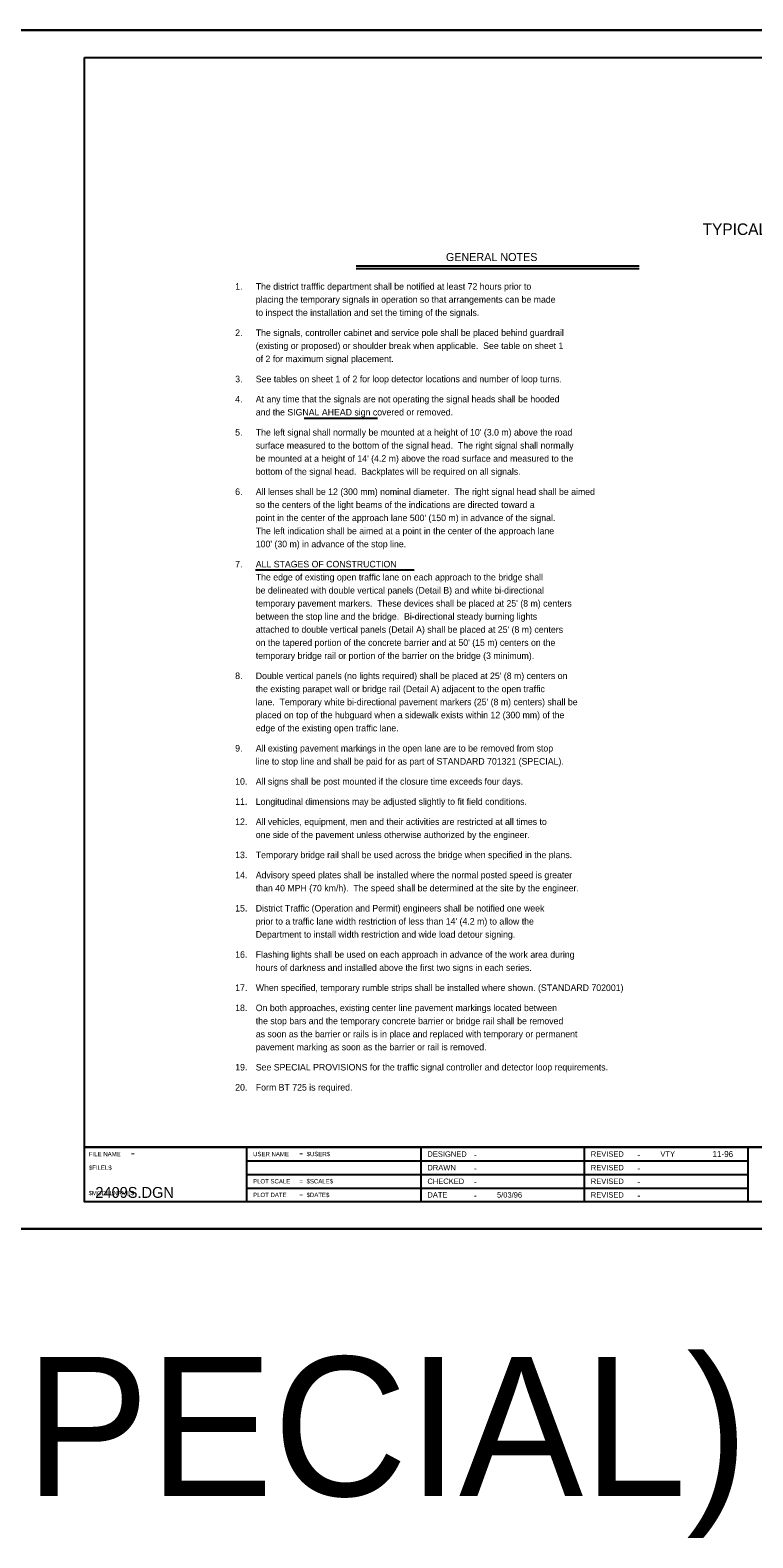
# Model space of a CAD drawing. Extents: x 52832 to 54215, y 64481 to 66497.
# Drawn here: x 53535 to 53800, y 65944 to 66497 of the extents above; entities that cross this region are included whole.
import ezdxf

# ---------------------------------------------------------------- set-up
doc = ezdxf.new("R2010")
doc.units = 0
for name, color, linetype in [('Level 48', 7, 'Continuous'), ('Sheets_50 Reference Boundary', 7, 'Continuous'), ('Sheets_General Details', 7, 'Continuous'), ('Sheets_Printer Plotting Border', 7, 'Continuous')]:
    doc.layers.add(name, color=color, linetype=linetype)

msp = doc.modelspace()

# ---------------------------------------------------------------- linework, layer by layer
at = {"layer": 'Level 48'}
msp.add_lwpolyline([(53515.06, 66497.33), (54195.06, 66497.33), (54195.06, 66057.33), (53515.06, 66057.33)], close=True, dxfattribs=at)
at = {"layer": 'Sheets_50 Reference Boundary'}
msp.add_lwpolyline([(53555.06, 66487.33), (54185.06, 66487.33), (54185.06, 66087.33), (53555.06, 66087.33)], close=True, dxfattribs=at)
at = {"layer": 'Sheets_General Details'}
for p, q in [((54195.06, 66497.33), (53515.06, 66497.33)), ((53654.8, 66410.83), (53758.67, 66410.83)), ((53654.8, 66409.83), (53758.67, 66409.83)), ((53635.69, 66354.93), (53662.6, 66354.93)), ((53617.88, 66299.23), (53676.13, 66299.23)), ((53555.06, 66087.33), (54185.06, 66087.33)), ((53614.55, 66087.33), (53614.55, 66067.33)), ((53678.55, 66087.33), (53678.55, 66067.33)), ((53738.55, 66087.33), (53738.55, 66067.33)), ((53798.55, 66087.33), (53798.55, 66067.33)), ((53614.55, 66082.33), (53798.55, 66082.33)), ((53614.55, 66077.33), (53798.55, 66077.33)), ((53614.55, 66072.33), (53798.55, 66072.33)), ((54195.06, 66057.33), (53515.06, 66057.33))]:
    msp.add_line(p, q, dxfattribs=at)
msp.add_lwpolyline([(53555.06, 66487.33), (54185.06, 66487.33), (54185.06, 66067.33), (53555.06, 66067.33)], close=True, dxfattribs=at)
at = {"layer": 'Sheets_Printer Plotting Border'}
msp.add_lwpolyline([(53515.06, 66057.33), (54195.06, 66057.33), (54195.06, 66497.33), (53515.06, 66497.33)], close=True, dxfattribs=at)

# ---------------------------------------------------------------- texts
at = {"layer": 'Sheets_General Details'}
for s, height, p in [('TYPICAL APPLICATION OF TRAFFIC CONTROL DEVICES', 4.2451, (53782.01, 66422.15)), ('GENERAL NOTES', 2.9544, (53687.75, 66412.58)), ('1.', 2.4, (53610.36, 66402.07)), ('The district trafffic department shall be notified at least 72 hours prior to', 2.4004, (53617.92, 66402.07)), ('to inspect the installation and set the timing of the signals.', 2.4004, (53617.92, 66392.47)), ('placing the temporary signals in operation so that arrangements can be made', 2.4004, (53617.92, 66397.27)), ('2.', 2.4, (53610.36, 66385.08)), ('The signals, controller cabinet and service pole shall be placed behind guardrail', 2.4004, (53617.92, 66385.08)), ('(existing or proposed) or shoulder break when applicable.  See table on sheet 1', 2.4004, (53617.92, 66380.28)), ('of 2 for maximum signal placement.', 2.4004, (53617.92, 66375.48)), ('3.', 2.4, (53610.36, 66368.09)), ('See tables on sheet 1 of 2 for loop detector locations and number of loop turns.', 2.4004, (53617.92, 66368.09)), ('4.', 2.4, (53610.36, 66360.71)), ('At any time that the signals are not operating the signal heads shall be hooded', 2.4004, (53617.92, 66360.71)), ('and the SIGNAL AHEAD sign covered or removed.', 2.4004, (53617.92, 66355.91)), ('5.', 2.4, (53610.36, 66348.52)), ("The left signal shall normally be mounted at a height of 10' (3.0 m) above the road", 2.4004, (53617.92, 66348.52)), ('surface measured to the bottom of the signal head.  The right signal shall normally', 2.4004, (53617.92, 66343.72)), ("be mounted at a height of 14' (4.2 m) above the road surface and measured to the", 2.4004, (53617.92, 66338.92)), ('bottom of the signal head.  Backplates will be required on all signals.', 2.4004, (53617.92, 66334.12)), ('6.', 2.4, (53610.36, 66326.73)), ('All lenses shall be 12 (300 mm) nominal diameter.  The right signal head shall be aimed', 2.4004, (53617.92, 66326.73)), ('so the centers of the light beams of the indications are directed toward a', 2.4004, (53617.92, 66321.93)), ("point in the center of the approach lane 500' (150 m) in advance of the signal.", 2.4004, (53617.92, 66317.13)), ('The left indication shall be aimed at a point in the center of the approach lane', 2.4004, (53617.92, 66312.33)), ("100' (30 m) in advance of the stop line.", 2.4004, (53617.92, 66307.53)), ('7.', 2.4, (53610.36, 66300.14)), ('ALL STAGES OF CONSTRUCTION', 2.4004, (53617.92, 66300.14)), ('The edge of existing open traffic lane on each approach to the bridge shall', 2.4004, (53617.92, 66295.34)), ('be delineated with double vertical panels (Detail B) and white bi-directional', 2.4004, (53617.92, 66290.54)), ("temporary pavement markers.  These devices shall be placed at 25' (8 m) centers", 2.4004, (53617.92, 66285.74)), ("attached to double vertical panels (Detail A) shall be placed at 25' (8 m) centers", 2.4004, (53617.92, 66276.14)), ('between the stop line and the bridge.  Bi-directional steady burning lights', 2.4004, (53617.92, 66280.94)), ("on the tapered portion of the concrete barrier and at 50' (15 m) centers on the", 2.4004, (53617.92, 66271.34)), ('temporary bridge rail or portion of the barrier on the bridge (3 minimum).', 2.4004, (53617.92, 66266.54)), ('8.', 2.4, (53610.36, 66259.15)), ('the existing parapet wall or bridge rail (Detail A) adjacent to the open traffic', 2.4004, (53617.92, 66254.35)), ("Double vertical panels (no lights required) shall be placed at 25' (8 m) centers on", 2.4004, (53617.92, 66259.15)), ("lane.  Temporary white bi-directional pavement markers (25' (8 m) centers) shall be", 2.4004, (53617.92, 66249.55)), ('placed on top of the hubguard when a sidewalk exists within 12 (300 mm) of the', 2.4004, (53617.92, 66244.75)), ('edge of the existing open traffic lane.', 2.4004, (53617.92, 66239.95)), ('9.', 2.4, (53610.36, 66232.56)), ('All existing pavement markings in the open lane are to be removed from stop', 2.4004, (53617.92, 66232.56)), ('line to stop line and shall be paid for as part of STANDARD 701321 (SPECIAL).', 2.4004, (53617.92, 66227.76)), ('10.', 2.4, (53610.36, 66220.38)), ('All signs shall be post mounted if the closure time exceeds four days.', 2.4004, (53617.92, 66220.38)), ('11.', 2.4, (53610.36, 66212.99)), ('Longitudinal dimensions may be adjusted slightly to fit field conditions.', 2.4004, (53617.92, 66212.99)), ('12.', 2.4, (53610.36, 66205.6)), ('All vehicles, equipment, men and their activities are restricted at all times to', 2.4004, (53617.92, 66205.6)), ('one side of the pavement unless otherwise authorized by the engineer.', 2.4004, (53617.92, 66200.8)), ('13.', 2.4, (53610.36, 66193.42)), ('Temporary bridge rail shall be used across the bridge when specified in the plans.', 2.4004, (53617.92, 66193.42)), ('14.', 2.4, (53610.36, 66186.03)), ('Advisory speed plates shall be installed where the normal posted speed is greater', 2.4004, (53617.92, 66186.03)), ('than 40 MPH (70 km/h).  The speed shall be determined at the site by the engineer.', 2.4004, (53617.92, 66181.23)), ('15.', 2.4, (53610.36, 66173.84)), ('District Traffic (Operation and Permit) engineers shall be notified one week', 2.4004, (53617.92, 66173.84)), ("prior to a traffic lane width restriction of less than 14' (4.2 m) to allow the", 2.4004, (53617.92, 66169.04)), ('Department to install width restriction and wide load detour signing.', 2.4004, (53617.92, 66164.24)), ('16.', 2.4, (53610.36, 66156.85)), ('Flashing lights shall be used on each approach in advance of the work area during', 2.4004, (53617.92, 66156.85)), ('hours of darkness and installed above the first two signs in each series.', 2.4004, (53617.92, 66152.05)), ('17.', 2.4, (53610.36, 66144.67)), ('When specified, temporary rumble strips shall be installed where shown. (STANDARD 702001)', 2.4, (53617.92, 66144.67)), ('18.', 2.4, (53610.36, 66137.28)), ('the stop bars and the temporary concrete barrier or bridge rail shall be removed', 2.4004, (53617.92, 66132.48)), ('On both approaches, existing center line pavement markings located between', 2.4004, (53617.92, 66137.28)), ('as soon as the barrier or rails is in place and replaced with temporary or permanent', 2.4004, (53617.92, 66127.68)), ('pavement marking as soon as the barrier or rail is removed.', 2.4004, (53617.92, 66122.88)), ('See SPECIAL PROVISIONS for the traffic signal controller and detector loop requirements.', 2.4004, (53617.92, 66115.49)), ('19.', 2.4, (53610.37, 66115.49)), ('20.', 2.4, (53610.37, 66108.11)), ('Form BT 725 is required.', 2.4004, (53617.93, 66108.11)), ('DESIGNED', 2, (53680.95, 66083.83)), ('REVISED', 2, (53740.95, 66083.83)), ('VTY', 2, (53766.5, 66083.83)), ('11-96', 2.22, (53785.63, 66083.72)), ('DRAWN', 2, (53680.95, 66078.83)), ('-', 2.4, (53698.03, 66083.43)), ('-', 2.4, (53698.03, 66078.43)), ('REVISED', 2, (53740.95, 66078.83)), ('-', 2.4, (53758.03, 66083.43)), ('-', 2.4, (53758.03, 66078.43)), ('CHECKED', 2, (53680.95, 66073.83)), ('-', 2.4, (53698.03, 66073.43)), ('REVISED', 2, (53740.95, 66073.83)), ('-', 2.4, (53758.03, 66073.43)), ('2409S.DGN', 4, (53559.02, 66068.73)), ('DATE', 2, (53680.95, 66068.83)), ('-', 2.4, (53698.03, 66068.43)), ('5/03/96     ', 2, (53706.5, 66068.83)), ('REVISED', 2, (53740.95, 66068.83)), ('-', 2.4, (53758.03, 66068.43)), ('701321 (SPECIAL) ', 51.0637, (53218.09, 65959.32))]:
    msp.add_text(s, height=height, dxfattribs=at).set_placement(p)
for s, p in [('FILE NAME', (53556.66, 66084.03)), ('=', (53572.11, 66084.03)), ('USER NAME', (53616.95, 66084.03)), ('=', (53633.9, 66084.03)), ('$USER$', (53636.59, 66084.03)), ('$FILEL$', (53556.66, 66079.03)), ('PLOT SCALE', (53616.95, 66074.03)), ('=', (53633.9, 66074.03)), ('$SCALE$', (53636.59, 66074.03)), ('$MODELNAME$', (53556.53, 66069.69)), ('PLOT DATE', (53616.95, 66069.03)), ('=', (53633.9, 66069.03)), ('$DATE$', (53636.59, 66069.03))]:
    msp.add_text(s, height=1.6, rotation=360, dxfattribs=at).set_placement(p)

doc.saveas('drawing.dxf')
